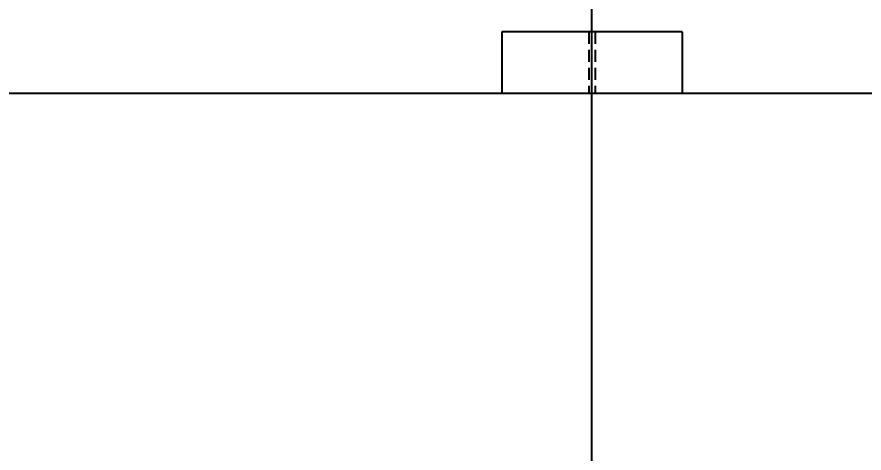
# Model space of a CAD drawing. Header units: feet. Extents: x -17 to 1389, y -162 to 787.
# Drawn here: x 440.93 to 458.56, y 77.47 to 86.56 of the extents above; entities that cross this region are included whole.
import ezdxf

# ---------------------------------------------------------------- set-up
doc = ezdxf.new("R2010")
doc.units = ezdxf.units.FT
doc.header["$MEASUREMENT"] = 0
doc.linetypes.add('HIDDEN', pattern=[0.375, 0.25, -0.125])
for name, color, linetype in [('E-COMB-BOX', 41, 'Continuous'), ('G-ANNO-TEXT', 1, 'Continuous'), ('S-BEAM', 7, 'Continuous')]:
    doc.layers.add(name, color=color, linetype=linetype)
doc.styles.add('NEI-A', font='arial.ttf')
doc.dimstyles.new('NEI-A', dxfattribs={"dimtxt": 0.1, "dimasz": 0.125, "dimexe": 0.0625, "dimexo": 0.0625, "dimgap": 0.0625, "dimtad": 0, "dimtih": 1, "dimtoh": 1, "dimdec": 4, "dimzin": 3, "dimdsep": 46, "dimlunit": 4, "dimtxsty": 'NEI-A', "dimcen": 0, "dimadec": 0, "dimazin": 0, "dimtfac": 0.75, "dimtdec": 4, "dimtofl": 0, "dimtmove": 0, "dimatfit": 3, "dimfxl": 1, "dimfrac": 1, "dimtolj": 1, "dimtzin": 0, "dimarcsym": 0})

# ---------------------------------------------------------------- blocks, each defined once
blk = doc.blocks.new('*D15')
at = {"layer": 'Defpoints', "color": 0, "transparency": 16777216}
for p in [(452.896, 98.569), (340.976, 34.976), (452.896, 34.976)]:
    blk.add_point(p, dxfattribs=at)
at = {"layer": 'G-ANNO-TEXT', "color": 0, "lineweight": -2, "transparency": 16777216}
for p, q in [((340.976, 35.039), (340.976, 98.632)), ((452.896, 35.039), (452.896, 98.632)), ((341.976, 98.569), (395.53, 98.569)), ((451.896, 98.569), (398.342, 98.569))]:
    blk.add_line(p, q, dxfattribs=at)
at = {"layer": 'G-ANNO-TEXT', "color": 0, "transparency": 16777216}
for points in [[(341.976, 98.736), (341.976, 98.402), (340.976, 98.569)], [(451.896, 98.736), (451.896, 98.402), (452.896, 98.569)]]:
    blk.add_solid(points, dxfattribs=at)
at = {"layer": 'G-ANNO-TEXT', "color": 0, "transparency": 16777216, "insert": (396.936, 98.569), "char_height": 1, "attachment_point": 5, "style": 'NEI-A'}
blk.add_mtext('\\A1;TBD', dxfattribs=at)

msp = doc.modelspace()

# ---------------------------------------------------------------- linework, layer by layer
at = {"layer": 'E-COMB-BOX'}
msp.add_lwpolyline([(466.89588, 58.97633), (438.89588, 58.97633), (438.89588, 84.97633), (466.89588, 84.97633)], close=True, dxfattribs=at)
at = {"layer": 'S-BEAM'}
for p, q in [((454.77088, 86.25387), (451.02088, 86.25387)), ((451.02088, 86.25387), (451.02088, 84.97633)), ((454.77088, 86.25387), (454.77088, 84.97633))]:
    msp.add_line(p, q, dxfattribs=at)
at = {"layer": 'S-BEAM', "linetype": 'HIDDEN'}
for p, q in [((452.83138, 86.25387), (452.83138, 84.97633)), ((452.96038, 86.25387), (452.96038, 84.97633))]:
    msp.add_line(p, q, dxfattribs=at)

# ---------------------------------------------------------------- dimensions: what is measured, and where the dimension line sits
at = {"layer": 'G-ANNO-TEXT'}
dim = msp.add_linear_dim(base=(452.89588, 98.56909), p1=(340.9765, 34.97633), p2=(452.89588, 34.97633), angle=180, text='TBD', dimstyle='NEI-A', override={"dimtxt": 1, "dimasz": 1}, dxfattribs=at)
dim.commit()
dim.dimension.update_dxf_attribs({"geometry": '*D15', "text_midpoint": (396.93619, 98.56909)})

doc.saveas('drawing.dxf')
